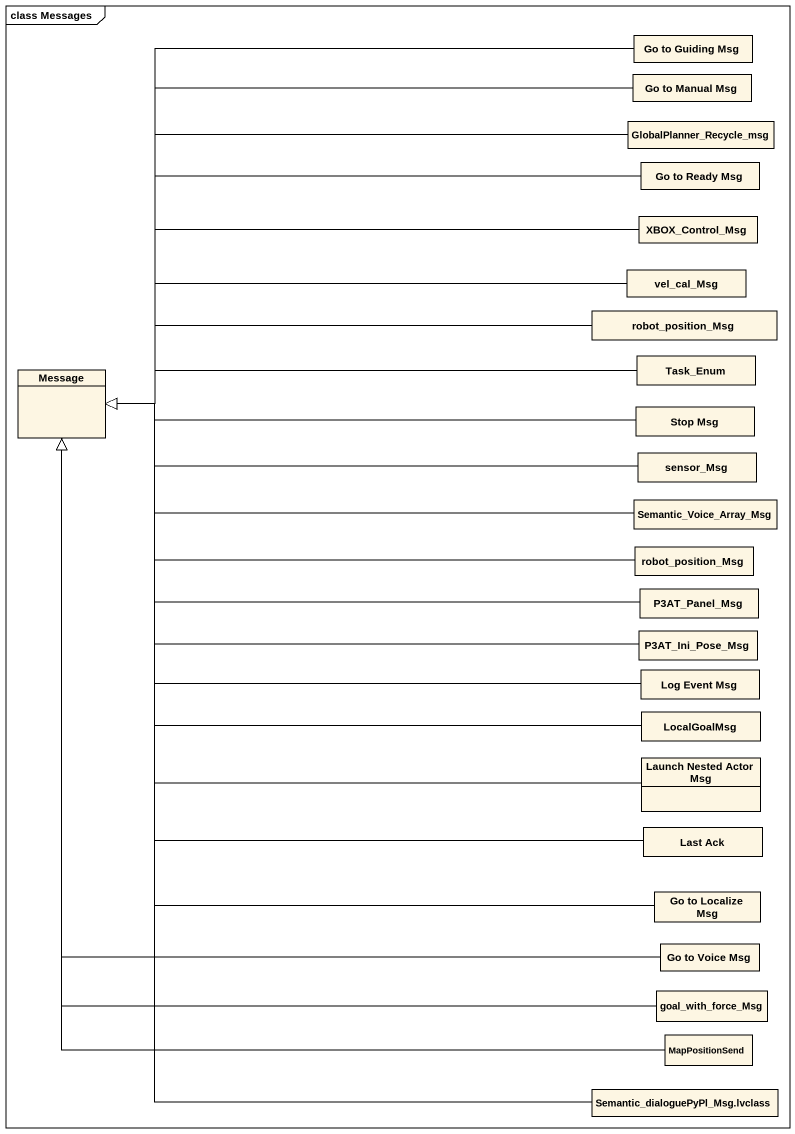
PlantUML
@startuml
mainframe class Messages
hide circle
hide empty members
class "Go to Guiding Msg" as Go_to_Guiding_Msg
class "Go to Manual Msg" as Go_to_Manual_Msg
class GlobalPlanner_Recycle_msg
class "Go to Ready Msg" as Go_to_Ready_Msg
class XBOX_Control_Msg
class vel_cal_Msg
class robot_position_Msg
class Message
class Task_Enum
class "Stop Msg" as Stop_Msg
class sensor_Msg
class Semantic_Voice_Array_Msg
class "robot_position_Msg" as robot_position_Msg_2
class P3AT_Panel_Msg
class P3AT_Ini_Pose_Msg
class "Log Event Msg" as Log_Event_Msg
class LocalGoalMsg
class "Launch Nested Actor Msg" as Launch_Nested_Actor_Msg
class "Last Ack" as Last_Ack
class "Go to Localize Msg" as Go_to_Localize_Msg
class "Go to Voice Msg" as Go_to_Voice_Msg
class goal_with_force_Msg
class MapPositionSend
class "Semantic_dialoguePyPl_Msg.lvclass" as Semantic_dialoguePyPl_Msg
Go_to_Guiding_Msg -left-|> Message
Go_to_Manual_Msg -left-|> Message
GlobalPlanner_Recycle_msg -left-|> Message
Go_to_Ready_Msg -left-|> Message
XBOX_Control_Msg -left-|> Message
vel_cal_Msg -left-|> Message
robot_position_Msg -left-|> Message
Task_Enum -left-|> Message
Stop_Msg -left-|> Message
sensor_Msg -left-|> Message
Semantic_Voice_Array_Msg -left-|> Message
robot_position_Msg_2 -left-|> Message
P3AT_Panel_Msg -left-|> Message
P3AT_Ini_Pose_Msg -left-|> Message
Log_Event_Msg -left-|> Message
LocalGoalMsg -left-|> Message
Launch_Nested_Actor_Msg -left-|> Message
Last_Ack -up-|> Message
Go_to_Localize_Msg -up-|> Message
Go_to_Voice_Msg -up-|> Message
goal_with_force_Msg -up-|> Message
MapPositionSend -up-|> Message
Semantic_dialoguePyPl_Msg -up-|> Message
@enduml
